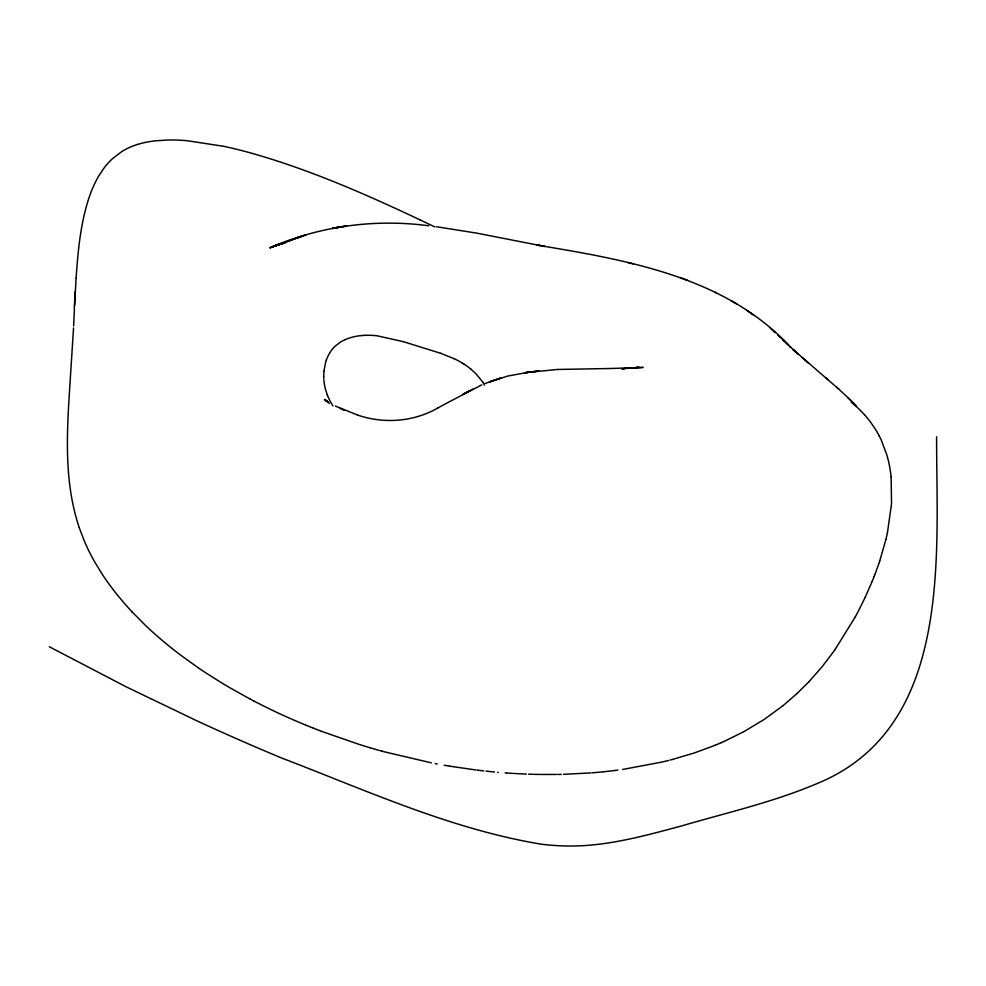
<?xml version="1.0" encoding="UTF-8"?>
<svg xmlns="http://www.w3.org/2000/svg" width="986" height="986" viewBox="0 0 986 986"><rect width="100%" height="100%" fill="white"/><g stroke="black" fill="none" stroke-linecap="round" stroke-linejoin="round"><path stroke-width="1.48" d="M74.591 305.771L76.082 278.483M74.443 308.975L73.642 325.922M73.531 327.968L70.117 381.718C66.962 430.266 63.449 480.613 79.2 527.51M74.246 308.532L75.318 291.338M76.082 278.434C78.017 250.74 80.495 222.663 89.529 196.239A241.348 177.369 25.4 0 1 92.598 188.277L94.175 184.715A199.283 146.458 25.4 0 1 95.63 181.72L96.85 179.366A175.04 128.636 25.4 0 1 98.748 175.976L103.776 168.409A130.448 95.864 25.4 0 1 108.682 162.48L109.434 161.692A113.624 83.502 25.4 0 1 112.638 158.549L121.968 151.462A89.307 65.631 25.4 0 1 135.489 145.115L137.658 144.412M323.901 371.34L323.716 376.455M323.926 371.106L325.725 361.85M887.486 532.477L891.554 503.636L891.11 476.793M887.462 532.6L885.921 539.416M885.835 539.761L879.722 561.022M325.898 361.295L326.341 359.989M879.709 561.071L878.736 563.943M878.6 564.349L875.223 573.667M326.366 359.927L328.018 356.02A69.23 50.878 25.4 0 1 328.548 354.985L329.583 353.148M875.026 574.172L874.175 576.391M874.151 576.44L872.216 581.284M872.105 581.58L865.141 597.405M865.104 597.479L858.153 611.505M857.672 612.417L855.392 616.681M855.244 616.953L834.686 650.156M329.768 352.852L331.173 350.733A59.752 43.914 25.4 0 1 332.578 348.933L332.948 348.502A54.575 40.106 25.4 0 1 335.474 345.889L339.96 342.438A53.564 39.366 25.4 0 1 341.267 341.637L344.151 340.108M834.55 650.366L822.09 666.77L809.099 681.572M809.038 681.622L797.119 693.454M797.021 693.552L783.229 705.495M783.094 705.606L764.249 719.398L743.949 731.624M448.729 402.103L481.797 384.836M448.149 402.424L438.289 407.711M743.715 731.748L723.872 741.534M464.32 393.587L472.849 389.1M462.508 394.536L469.866 390.69M438.215 407.76C414.034 421.835 384.355 424.103 357.967 415.192M344.878 339.776L348.009 338.494A58.556 43.027 25.4 0 1 351.312 337.434L352.557 337.101A60.676 44.592 25.4 0 1 354.122 336.719L356.673 336.214A63.24 46.478 25.4 0 1 360.272 335.696L361.776 335.536M723.823 741.558L721.333 742.655M721.148 742.729L719.423 743.469M719.151 743.592L715.343 745.182M715.207 745.243L694.304 752.959L672.415 759.479M485.211 383.431L507.396 376.134L527.88 372.338M283.142 242.815L269.991 247.782C319.674 226.016 375.074 218.609 428.762 225.782M269.991 247.782L280.123 244.023M274.626 245.995L283.512 243.259M489.45 381.865L500.925 377.983L489.623 381.804M271.988 246.796L280.406 244.047L279.395 244.355M284.757 242.876L274.65 245.921L280.406 244.047M274.65 245.921L281.528 243.69M278.989 244.479L272.419 246.919L303.121 235.814L278.409 244.639L286.076 242.507M672.366 759.491L670.32 760.021M668.804 760.403L663.307 761.759M662.333 761.993L622.671 769.45M624.224 368.961L622.117 369.306M617.865 770.103L614.722 770.51M630.337 368.308L639.014 367.199M539.108 370.946L526.253 372.548L557.435 369.479M524.811 372.745L537.358 371.155M638.188 367.31L628.501 368.271M614.611 770.522L607.61 771.348M607.265 771.385L603.962 771.73M603.543 771.779L599.291 772.198M598.305 772.284L592.352 772.802M361.825 335.536L363.748 335.388A65.828 48.376 25.4 0 1 365.251 335.314M590.984 772.901L563.524 774.318M622.856 368.665L643.106 367.433L611.135 368.481M557.521 369.467L611.012 368.481M365.375 335.302L371.13 335.314A67.775 49.805 25.4 0 1 373.238 335.437L375.493 335.622A72.816 53.515 25.4 0 1 377.059 335.782L403.2 341.624M561.219 774.38L558.039 774.441M556.77 774.454L541.425 774.466M540.636 774.454L534.005 774.318M532.181 774.269L532.871 774.293M531.54 774.256L528.595 774.158M526.351 774.072L518.316 773.714M517.317 773.653L514.409 773.492M513.287 773.431L506.693 772.987M506.188 772.95L505.165 772.876M497.647 772.272L498.275 772.321M494.491 771.989L485.999 771.138M483.682 770.892L478.272 770.263M477.397 770.165L478.062 770.239M476.09 770.004L449.69 766.171M436.502 226.731L476.805 233.152L544.617 246.426L537 244.959L539.934 245.514M449.443 766.134L444.193 765.235M437.229 763.965L435.171 763.583M542.596 246.032C630.806 260.723 727.187 278.212 790.772 347.368L782.637 339.43L788.06 344.718M431.375 762.844L384.244 751.788M628.057 262.646L633.332 263.866M382.728 751.369L383.542 751.603M382.556 751.332L381.594 751.061M381.274 750.975L379.783 750.556M378.784 750.272L376.344 749.582M376.122 749.52L370.144 747.782M403.274 341.649L440.68 353.308M369.96 747.721L369.331 747.536M368.986 747.437L363.058 745.638M357.906 415.168L335.339 406.059M362.712 745.527L360.161 744.738M359.496 744.529L321.411 731.304M440.73 353.321L453.917 358.584M680.18 277.584L687.871 280.431M320.906 731.107L313.425 728.198M313.191 728.112L305.697 725.08M305.303 724.92L299.843 722.639A464.32 341.23 25.4 0 1 264.063 706.222L258.924 703.622M340.071 408.401L344.151 410.25M453.979 358.621L455.803 359.496A66.382 48.782 25.4 0 1 459.205 361.258L461.941 362.823M419.728 219.718C363.785 193.33 306.794 168.359 247.018 151.955A345.433 253.858 25.4 0 0 223.896 146.347L187.13 140.702A185.195 136.093 25.4 0 0 182.841 140.382L182.595 140.369A164.095 120.6 25.4 0 0 168.273 140.012L155.899 140.776A113.254 83.231 25.4 0 0 147.358 142.033L146.741 142.144A101.928 74.911 25.4 0 0 137.658 144.412M419.789 219.742L434.925 226.99M715.146 292.25L716.378 292.854M258.27 703.289L257.013 702.648M256.594 702.426L253.92 701.046M253.624 700.898L250.234 699.099M249.914 698.938L229.085 687.304A405.11 297.723 25.4 0 1 221.308 682.657L206.222 673.118A376.295 276.548 25.4 0 1 199.332 668.508L198.235 667.756M49.3 646.754L126.578 687.032L197.557 721.136A1780.593 1308.582 25.4 0 0 282.008 758.16C366.854 790.612 451.046 829.275 541.265 844.189A203.597 149.625 25.4 0 0 562.439 845.865C602.927 847.516 642.33 836.436 681.055 826.083C725.708 812.969 771.409 802.653 814.461 784.646C953.24 729.948 936.453 557.25 936.601 436.786M736.875 304.107L731.057 300.681M461.978 362.848L463.79 363.97M463.839 363.994L467.5 366.496A54.809 40.278 25.4 0 1 468.67 367.371L470.963 369.208M328.042 401.894L324.419 399.453L327.709 401.82L326.502 400.883M198.186 667.732L181.671 655.887A322.422 236.948 25.4 0 1 145.262 625.21L132.235 612.023M750.777 313.191L754.154 315.545M746.784 310.43L752.392 314.3M327.426 401.696L325.503 400.168L329.435 403.484M325.848 400.427L327.722 401.955M851.275 402.165L853.026 403.631M471.025 369.257L475.474 373.312A54.156 39.797 25.4 0 1 476.472 374.31L482.585 381.878M838.926 389.248L792.806 349.327L798.426 354.356M826.132 377.995L828.104 379.672M801.84 357.339L808.175 362.786M853.358 403.915L856.809 406.984A99.771 73.321 25.4 0 1 864.488 414.712L864.512 414.749M770.3 328.239L775.242 332.565L774.355 331.777M793.385 349.833L795.936 352.175L789.885 346.48M836.781 387.276L847.948 397.617M780.234 337.163L777.658 334.747L784.548 341.292M777.942 335.03L779.556 336.546M854.258 403.89L847.861 397.531L856.477 406.121M132.136 611.924L132.173 611.961A275.575 202.524 25.4 0 1 128.007 607.425L126.541 605.786A268.451 197.286 25.4 0 1 122.979 601.719L116.484 593.868A254.487 187.02 25.4 0 1 111.455 587.373L110.543 586.152A248.189 182.398 25.4 0 1 107.043 581.309L106.032 579.879A243.037 178.614 25.4 0 1 102.766 575.048L102.211 574.209M864.549 414.773L864.574 414.81A93.83 68.958 25.4 0 1 866.115 416.56L867.643 418.384A93.916 69.02 25.4 0 1 870.281 421.725L875.408 429.218A105.354 77.426 25.4 0 1 877.552 432.829L877.799 433.285A110.222 81 25.4 0 1 879.155 435.787M332.763 405.517L332.787 405.542A54.723 40.216 25.4 0 0 332.997 405.85M482.61 381.927L483.226 382.876A43.865 32.242 25.4 0 1 483.88 383.936L484.52 385.095M101.743 573.482L94.792 562.082A228.727 168.088 25.4 0 1 84.167 540.636L79.237 527.646M332.282 404.778L330.063 401.006A59.838 43.976 25.4 0 1 329.225 399.367L327.697 395.99M879.192 435.874L879.167 435.824A115.596 84.956 25.4 0 1 881.274 440.101L886.784 454.756A155.332 114.154 25.4 0 1 888.374 460.745L889.175 464.32A180.339 132.531 25.4 0 1 890.284 470.47L890.666 473.107A201.97 148.43 25.4 0 1 891.097 476.657L891.11 476.743M327.635 395.83L327.278 394.918M327.216 394.757L325.269 388.583M325.084 387.794L324.345 383.998A78.646 57.804 25.4 0 1 324.135 382.543L323.864 379.844M323.79 378.624L323.716 376.603M305.82 234.964L297.624 237.614L305.82 234.964M337.348 227.507L332.109 228.444L341.378 226.792L337.348 227.507M346.48 226.004L336.275 227.68L346.48 226.004"/></g></svg>
